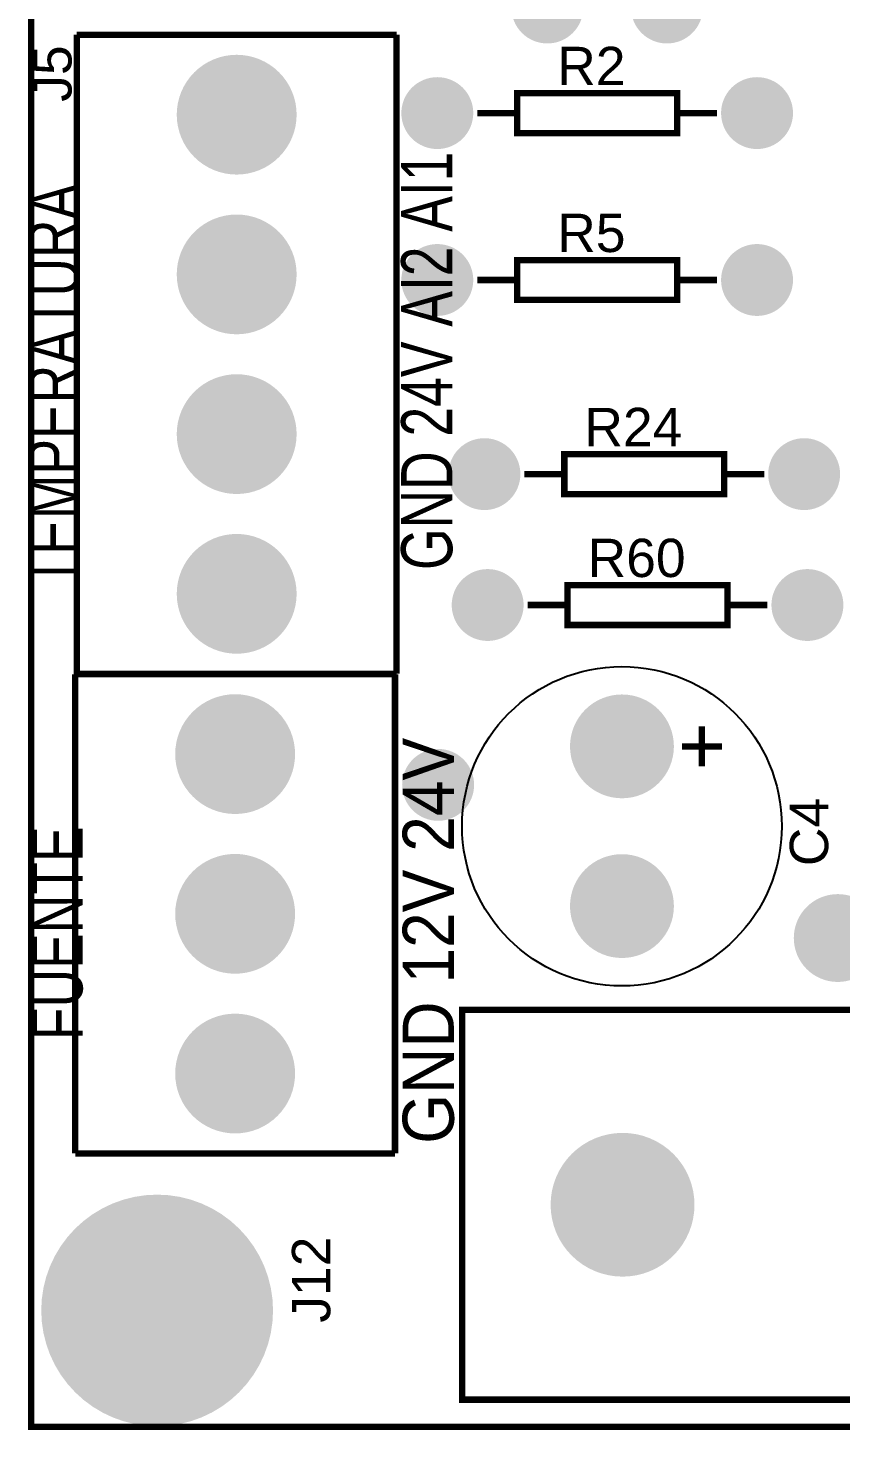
# Model space of a CAD drawing. Header units: inches. Extents: x -2.2 to 2.19, y -1.83 to 1.83.
# Drawn here: x -2.197 to -1.18, y -1.83 to -0.075 of the extents above; entities that cross this region are included whole.
import ezdxf

# ---------------------------------------------------------------- set-up
doc = ezdxf.new("R2010")
doc.units = ezdxf.units.IN
doc.layers.get('0').update_dxf_attribs({"linetype": 'CONTINUOUS'})

# ---------------------------------------------------------------- blocks, each defined once
blk = doc.blocks.new('EPAD')
at = {"const_width": 0.5}
blk.add_lwpolyline([(-0.25, 0, 1), (0.25, 0, 1)], format="xyb", close=True, dxfattribs=at)

msp = doc.modelspace()

# ---------------------------------------------------------------- linework, layer by layer
at = {"const_width": 0.008}
for points in [[(-2.193075, -1.826205), (2.187508, -1.826205), (2.187508, 1.826205), (-2.193075, 1.826205), (-2.193075, -1.826205)], [(-2.193075, -1.826205), (2.187508, -1.826205), (2.187508, 1.826205), (-2.193075, 1.826205), (-2.193075, -1.826205)], [(-2.193075, -1.826205), (2.187508, -1.826205), (2.187508, 1.826205), (-2.193075, 1.826205), (-2.193075, -1.826205)], [(-1.736075, -0.083205), (-2.136075, -0.083205)], [(-1.736075, -0.883205), (-2.136075, -0.883205), (-2.136075, -0.083205)], [(-1.736075, -0.083205), (-2.136075, -0.083205)], [(-1.736075, -0.883205), (-2.136075, -0.883205), (-2.136075, -0.083205)], [(-1.736075, -0.083205), (-2.136075, -0.083205)], [(-1.736075, -0.883205), (-2.136075, -0.883205), (-2.136075, -0.083205)], [(-1.736075, -0.083205), (-1.736075, -0.883205)], [(-1.736075, -0.083205), (-1.736075, -0.883205)], [(-1.736075, -0.083205), (-1.736075, -0.883205)], [(-1.585075, -0.206205), (-1.385075, -0.206205), (-1.385075, -0.156205), (-1.585075, -0.156205), (-1.585075, -0.206205)], [(-1.585075, -0.206205), (-1.385075, -0.206205), (-1.385075, -0.156205), (-1.585075, -0.156205), (-1.585075, -0.206205)], [(-1.585075, -0.206205), (-1.385075, -0.206205), (-1.385075, -0.156205), (-1.585075, -0.156205), (-1.585075, -0.206205)], [(-1.635075, -0.181205), (-1.585075, -0.181205)], [(-1.635075, -0.181205), (-1.585075, -0.181205)], [(-1.635075, -0.181205), (-1.585075, -0.181205)], [(-1.385075, -0.181205), (-1.335075, -0.181205)], [(-1.385075, -0.181205), (-1.335075, -0.181205)], [(-1.385075, -0.181205), (-1.335075, -0.181205)], [(-1.585075, -0.415205), (-1.385075, -0.415205), (-1.385075, -0.365205), (-1.585075, -0.365205), (-1.585075, -0.415205)], [(-1.585075, -0.415205), (-1.385075, -0.415205), (-1.385075, -0.365205), (-1.585075, -0.365205), (-1.585075, -0.415205)], [(-1.585075, -0.415205), (-1.385075, -0.415205), (-1.385075, -0.365205), (-1.585075, -0.365205), (-1.585075, -0.415205)], [(-1.635075, -0.390205), (-1.585075, -0.390205)], [(-1.635075, -0.390205), (-1.585075, -0.390205)], [(-1.635075, -0.390205), (-1.585075, -0.390205)], [(-1.385075, -0.390205), (-1.335075, -0.390205)], [(-1.385075, -0.390205), (-1.335075, -0.390205)], [(-1.385075, -0.390205), (-1.335075, -0.390205)], [(-1.526146, -0.658291), (-1.326146, -0.658291), (-1.326146, -0.608291), (-1.526146, -0.608291), (-1.526146, -0.658291)], [(-1.526146, -0.658291), (-1.326146, -0.658291), (-1.326146, -0.608291), (-1.526146, -0.608291), (-1.526146, -0.658291)], [(-1.526146, -0.658291), (-1.326146, -0.658291), (-1.326146, -0.608291), (-1.526146, -0.608291), (-1.526146, -0.658291)], [(-1.576146, -0.633291), (-1.526146, -0.633291)], [(-1.576146, -0.633291), (-1.526146, -0.633291)], [(-1.576146, -0.633291), (-1.526146, -0.633291)], [(-1.326146, -0.633291), (-1.276146, -0.633291)], [(-1.326146, -0.633291), (-1.276146, -0.633291)], [(-1.326146, -0.633291), (-1.276146, -0.633291)], [(-1.522075, -0.822205), (-1.322075, -0.822205), (-1.322075, -0.772205), (-1.522075, -0.772205), (-1.522075, -0.822205)], [(-1.522075, -0.822205), (-1.322075, -0.822205), (-1.322075, -0.772205), (-1.522075, -0.772205), (-1.522075, -0.822205)], [(-1.522075, -0.822205), (-1.322075, -0.822205), (-1.322075, -0.772205), (-1.522075, -0.772205), (-1.522075, -0.822205)], [(-1.572075, -0.797205), (-1.522075, -0.797205)], [(-1.572075, -0.797205), (-1.522075, -0.797205)], [(-1.572075, -0.797205), (-1.522075, -0.797205)], [(-1.322075, -0.797205), (-1.272075, -0.797205)], [(-1.322075, -0.797205), (-1.272075, -0.797205)], [(-1.322075, -0.797205), (-1.272075, -0.797205)], [(-1.738012, -0.883898), (-2.138012, -0.883898)], [(-2.138012, -0.883898), (-2.138012, -1.483898)], [(-1.738012, -0.883898), (-2.138012, -0.883898)], [(-2.138012, -0.883898), (-2.138012, -1.483898)], [(-1.738012, -0.883898), (-2.138012, -0.883898)], [(-2.138012, -0.883898), (-2.138012, -1.483898)], [(-1.738012, -1.483898), (-1.738012, -0.883898)], [(-1.738012, -1.483898), (-1.738012, -0.883898)], [(-1.738012, -1.483898), (-1.738012, -0.883898)], [(-1.354075, -0.949205), (-1.354075, -0.999205)], [(-1.354075, -0.949205), (-1.354075, -0.999205)], [(-1.354075, -0.949205), (-1.354075, -0.999205)], [(-1.329075, -0.974205), (-1.379075, -0.974205)], [(-1.329075, -0.974205), (-1.379075, -0.974205)], [(-1.329075, -0.974205), (-1.379075, -0.974205)], [(-1.654114, -1.792299), (-0.276161, -1.792299), (-0.276161, -1.30411), (-1.654114, -1.30411), (-1.654114, -1.792299)], [(-1.654114, -1.792299), (-0.276161, -1.792299), (-0.276161, -1.30411), (-1.654114, -1.30411), (-1.654114, -1.792299)], [(-1.654114, -1.792299), (-0.276161, -1.792299), (-0.276161, -1.30411), (-1.654114, -1.30411), (-1.654114, -1.792299)], [(-1.738012, -1.483898), (-2.138012, -1.483898)], [(-1.738012, -1.483898), (-2.138012, -1.483898)], [(-1.738012, -1.483898), (-2.138012, -1.483898)]]:
    msp.add_lwpolyline(points, dxfattribs=at)
msp.add_circle((-1.454075, -1.074205), 0.2)
msp.add_circle((-1.454075, -1.074205), 0.2)
msp.add_circle((-1.454075, -1.074205), 0.2)

# ---------------------------------------------------------------- block references
for p, xscale, yscale in [((-1.547406, -0.049039), 0.09, 0.09), ((-1.397799, -0.049039), 0.09, 0.09), ((-1.936075, -0.183205), 0.15, 0.15), ((-1.685075, -0.181205), 0.09, 0.09), ((-1.285075, -0.181205), 0.09, 0.09), ((-1.936075, -0.383205), 0.15, 0.15), ((-1.685075, -0.390205), 0.09, 0.09), ((-1.285075, -0.390205), 0.09, 0.09), ((-1.936075, -0.583205), 0.15, 0.15), ((-1.626146, -0.633291), 0.09, 0.09), ((-1.226146, -0.633291), 0.09, 0.09), ((-1.936075, -0.783205), 0.15, 0.15), ((-1.622075, -0.797205), 0.09, 0.09), ((-1.222075, -0.797205), 0.09, 0.09), ((-1.938012, -0.983898), 0.15, 0.15), ((-1.454075, -0.974205), 0.13, 0.13), ((-1.68405, -1.022413), 0.09, 0.09), ((-1.938012, -1.183898), 0.15, 0.15), ((-1.454075, -1.174205), 0.13, 0.13), ((-1.184075, -1.214205), 0.11, 0.11), ((-1.938012, -1.383898), 0.15, 0.15), ((-1.453327, -1.548205), 0.18, 0.18), ((-2.035594, -1.680535), 0.29, 0.29)]:
    msp.add_blockref('EPAD', p, dxfattribs=dict(xscale=xscale, yscale=yscale))

# ---------------------------------------------------------------- texts
for s, height, width, p in [('J5', 0.048, 1.041667, (-2.142642, -0.167063)), ('J5', 0.048, 1.041667, (-2.142642, -0.167063)), ('J5', 0.048, 1.041667, (-2.142642, -0.167063)), ('GND 24V AI2 AI1', 0.064, 0.78125, (-1.66635, -0.75337)), ('GND 24V AI2 AI1', 0.064, 0.78125, (-1.66635, -0.75337)), ('GND 24V AI2 AI1', 0.064, 0.78125, (-1.66635, -0.75337)), ('TEMPERATURA', 0.064, 0.78125, (-2.132886, -0.775024)), ('TEMPERATURA', 0.064, 0.78125, (-2.132886, -0.775024)), ('TEMPERATURA', 0.064, 0.78125, (-2.132886, -0.775024)), ('GND 12V 24V', 0.064, 0.9375, (-1.664382, -1.471874)), ('GND 12V 24V', 0.064, 0.9375, (-1.664382, -1.471874)), ('GND 12V 24V', 0.064, 0.9375, (-1.664382, -1.471874)), ('C4', 0.048, 1.041667, (-1.196075, -1.124205)), ('C4', 0.048, 1.041667, (-1.196075, -1.124205)), ('C4', 0.048, 1.041667, (-1.196075, -1.124205)), ('FUENTE', 0.064, 0.78125, (-2.128949, -1.341953)), ('FUENTE', 0.064, 0.78125, (-2.128949, -1.341953)), ('FUENTE', 0.064, 0.78125, (-2.128949, -1.341953)), ('J12', 0.048, 1.041667, (-1.818957, -1.695906)), ('J12', 0.048, 1.041667, (-1.818957, -1.695906)), ('J12', 0.048, 1.041667, (-1.818957, -1.695906))]:
    msp.add_text(s, height=height, rotation=90, dxfattribs=dict(width=width)).set_placement(p)
at = {"width": 1.041667}
for s, p in [('R2', (-1.535075, -0.146205)), ('R2', (-1.535075, -0.146205)), ('R2', (-1.535075, -0.146205)), ('R5', (-1.535075, -0.355205)), ('R5', (-1.535075, -0.355205)), ('R5', (-1.535075, -0.355205)), ('R24', (-1.501146, -0.598291)), ('R24', (-1.501146, -0.598291)), ('R24', (-1.501146, -0.598291)), ('R60', (-1.497075, -0.762205)), ('R60', (-1.497075, -0.762205)), ('R60', (-1.497075, -0.762205))]:
    msp.add_text(s, height=0.048, dxfattribs=at).set_placement(p)

doc.saveas('drawing.dxf')
